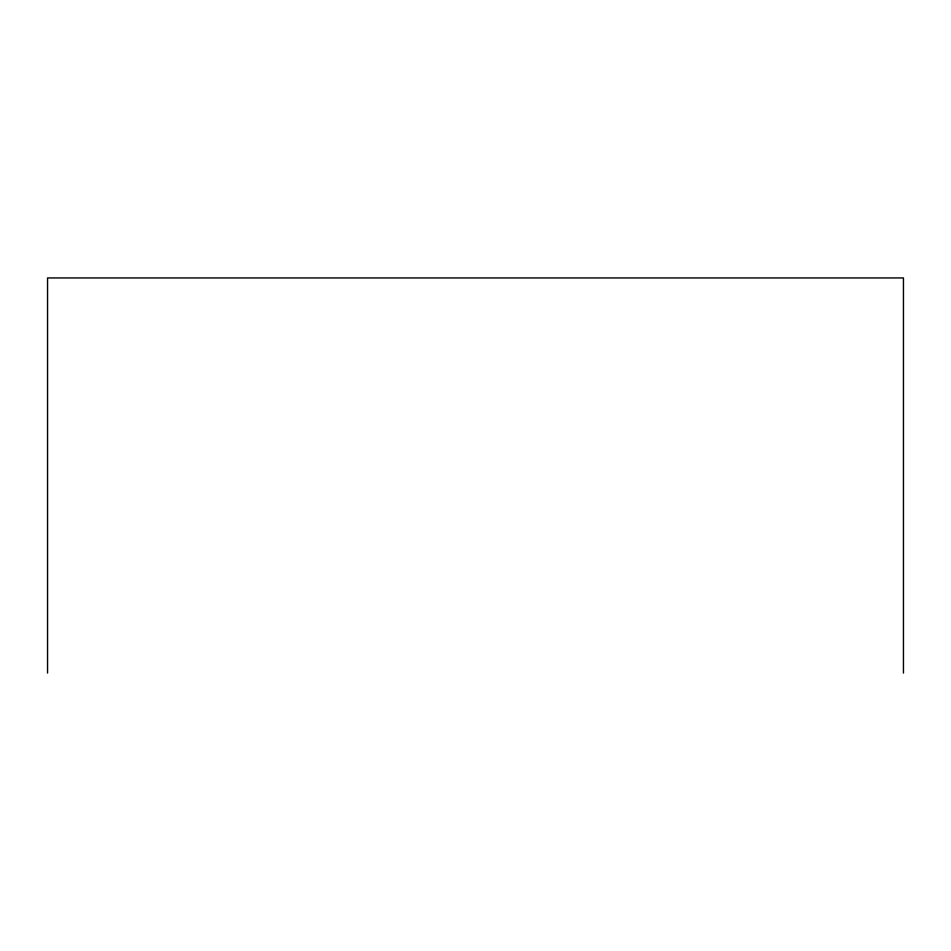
<?xml version="1.0" encoding="UTF-8"?>
<svg xmlns="http://www.w3.org/2000/svg" width="951" height="951" viewBox="0 0 951 951"><rect width="100%" height="100%" fill="white"/><g stroke="black" fill="none" stroke-linecap="round" stroke-linejoin="round"><path stroke-width="1.43" d="M903.45 673.058L903.45 277.942L47.55 277.942L47.55 673.058"/></g></svg>
